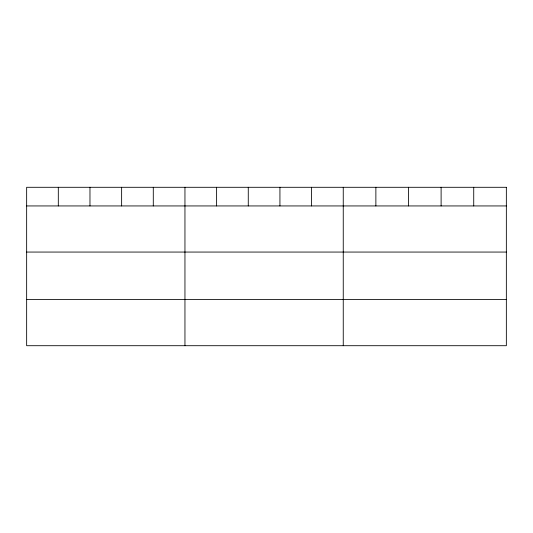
<?xml version="1.0" encoding="UTF-8"?>
<svg xmlns="http://www.w3.org/2000/svg" width="533" height="533" viewBox="0 0 533 533"><rect width="100%" height="100%" fill="white"/><g stroke="black" fill="none" stroke-linecap="round" stroke-linejoin="round"><path stroke-width="0.8" d="M26.65 205.938L506.35 205.938M26.65 252.062L506.35 252.062M26.65 299.579L506.35 299.579M473.73 187.296L473.73 205.938M441.111 187.296L441.111 205.938M408.491 187.296L408.491 205.938M375.872 187.296L375.872 205.938M343.252 187.296L343.252 345.704M311.592 187.296L311.592 205.938M279.932 187.296L279.932 205.938M248.271 187.296L248.271 205.938M216.611 187.296L216.611 205.938M184.951 187.296L184.951 345.704M153.291 187.296L153.291 205.938M121.631 187.296L121.631 205.938M89.97 187.296L89.97 205.938M58.31 187.296L58.31 205.938M506.35 187.296L26.65 187.296L26.65 345.704L506.35 345.704L506.35 187.296"/></g></svg>
